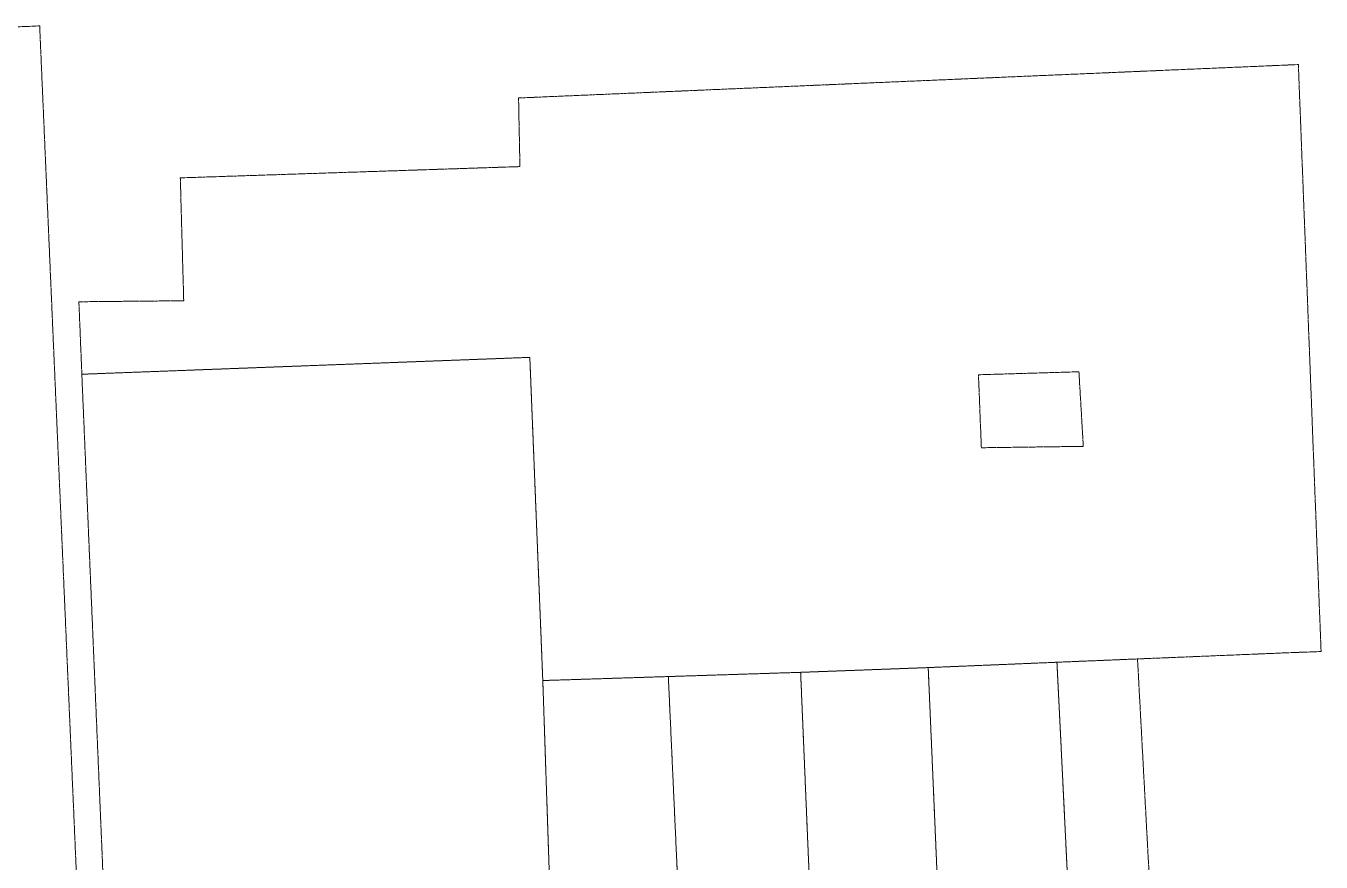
# Model space of a CAD drawing. Extents: x 2926914 to 2934323, y 13779309 to 13785155.
# Drawn here: x 2929404 to 2932875, y 13782915 to 13785155 of the extents above; entities that cross this region are included whole.
import ezdxf

# ---------------------------------------------------------------- set-up
doc = ezdxf.new("R2010")
doc.units = 21
doc.header["$LTSCALE"] = 10
doc.header["$MEASUREMENT"] = 0
doc.linetypes.add('DASHED', pattern=[0.6, 0.5, -0.1])
doc.layers.add('PROJ-ADJOINING', color=8, linetype='DASHED', lineweight=13)

msp = doc.modelspace()

# ---------------------------------------------------------------- linework, layer by layer
at = {"layer": 'PROJ-ADJOINING'}
for points in [[(2929561.1, 13782389.6), (2927223.8, 13782299.8), (2927104.6, 13785059.9), (2928214, 13785105.9), (2929441.3, 13785154.7)], [(2932814.3, 13785051.2), (2932875.2, 13783478.5), (2932875.2, 13783478.5), (2932807.2, 13783476.2), (2932496, 13783463.4), (2932383.3, 13783458.8), (2932167.4, 13783449.9), (2931822.4, 13783435.6), (2931480.5, 13783422.9), (2931126, 13783411.6), (2930789.6, 13783400.9), (2930754.8, 13784266.7), (2929554.3, 13784221.5), (2929554.3, 13784222.7), (2929546.4, 13784415.7), (2929827.3, 13784418.4), (2929827.3, 13784419.6), (2929818.2, 13784747.6), (2930728.3, 13784777.8), (2930724.6, 13784961.6)], [(2929554.3, 13784221.5), (2930754.8, 13784266.7), (2930789.6, 13783400.9), (2930808.2, 13782847.2), (2930820.6, 13782477.5), (2930750, 13782474.3), (2929630.1, 13782429.1)], [(2931957.1, 13784220.1), (2931964.8, 13784024.6), (2932238, 13784028.3), (2932226.3, 13784228.1)], [(2931655.2, 13782758.9), (2931665.6, 13782526.5), (2931518.5, 13782520.7), (2931514.2, 13782622.4), (2931506.6, 13782802), (2931480.5, 13783422.9), (2931822.4, 13783435.6), (2931851.1, 13782766.9)], [(2931822.4, 13783435.6), (2932167.4, 13783449.9), (2932211.9, 13782544), (2931861.1, 13782534.1), (2931851.1, 13782766.9)], [(2932167.4, 13783449.9), (2932383.3, 13783458.8), (2932432, 13782552.5), (2932211.9, 13782544)], [(2931000.2, 13782488.6), (2930985, 13782856.1), (2930808.2, 13782847.2), (2930789.6, 13783400.9), (2931126, 13783411.6), (2931154.4, 13782788.9), (2931167.6, 13782499)], [(2931506.6, 13782802), (2931154.4, 13782788.9), (2931126, 13783411.6), (2931480.5, 13783422.9)]]:
    msp.add_lwpolyline(points, close=True, dxfattribs=at)

doc.saveas('drawing.dxf')
